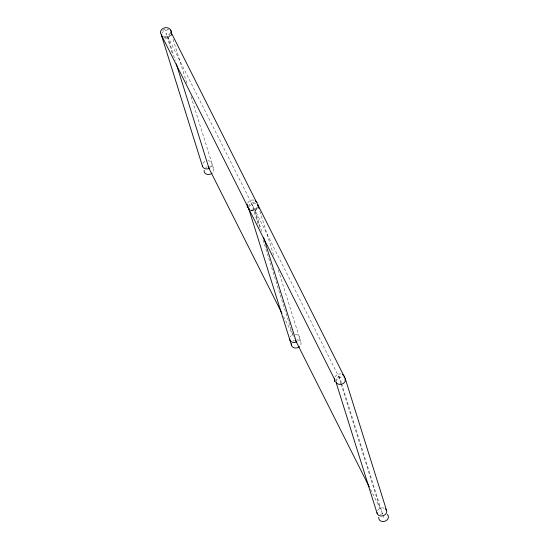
<?xml version="1.0" encoding="UTF-8"?>
<svg xmlns="http://www.w3.org/2000/svg" width="549" height="549" viewBox="0 0 549 549"><rect width="100%" height="100%" fill="white"/><g stroke="black" fill="none" stroke-linecap="round" stroke-linejoin="round"><path stroke-width="0.41" stroke-dasharray="2.75 2.06" d="M247.599 203.254C248.567 200.872 251.367 199.5 253.851 200.111M170.821 35.328L168.152 37.867L164.686 38.183M257.447 207.838L254.777 210.37L251.085 210.617M334.938 376.751L337.608 374.219L341.066 373.903M283.517 316.492L294.552 338.41M370.445 489.262L381.857 511.949M341.375 382.763L340.606 380.306L165.99 33.242L172.715 54.708M341.629 383.579L382.591 514.296M382.838 515.079L383.579 517.433M338.788 376.696L340.833 383.236M341.094 384.053L380.038 508.333M259.862 211.18L274.212 256.966M278.309 270.053L301.037 342.583M255.113 210.391L262.292 233.284M253.295 206.774L259.958 228.034M251.476 203.157L258.394 225.234M263.012 239.954L292.734 334.801A4.948 4.028 -17.4 0 0 290.249 336.914M173.065 39.281L186.9 83.434M191.004 96.521L213.733 169.051M167.809 36.858L175.241 60.568M295.238 334.293A4.948 4.028 -17.4 0 1 299.212 336.763A4.948 4.028 -17.4 0 1 297.805 341.135M257.131 208.922A4.948 4.028 -17.4 0 1 251.003 210.61M248.471 206.678A4.948 4.028 -17.4 0 1 256.301 203.26M170.293 34.745A4.948 4.028 -17.4 0 1 163.698 37.078M162.737 30.524A4.948 4.028 -17.4 0 1 167.507 29.207M168.282 29.406A4.948 4.028 -17.4 0 1 168.996 29.721M377.554 510.446A4.948 4.028 -17.4 0 1 384.863 508.429M335.837 381.624A4.948 4.028 -17.4 0 1 342.116 376.271M207.927 160.761A4.948 4.028 -17.4 0 1 211.907 163.231A4.948 4.028 -17.4 0 1 210.5 167.603M202.945 163.382A4.948 4.028 -17.4 0 1 205.422 161.269M257.316 207.028A4.948 2.848 -26.7 0 1 251.051 210.143M249.28 206.527A4.948 2.848 -26.7 0 1 256.211 203.501M340.668 383.353A4.948 2.848 -26.7 0 1 339.865 383.559M336.002 381.775A4.948 2.848 -26.7 0 1 342.851 376.937M170.334 32.906A4.948 2.848 -26.7 0 1 163.739 36.611M161.646 33.585A4.948 2.848 -26.7 0 1 168.9 29.969M209.649 166.244A4.948 4.028 -17.4 0 1 212.799 172.51M205.703 167.644A4.948 4.028 -17.4 0 1 207.145 166.752M380.32 514.708A4.948 4.028 -17.4 0 1 384.259 513.315M296.954 339.783A4.948 4.028 -17.4 0 1 300.104 346.042M293.015 341.176A4.948 4.028 -17.4 0 1 294.449 340.284"/><path stroke-width="0.82" d="M171.295 33.928L171.213 31.636M247.242 204.365L247.331 206.657M334.458 378.158L334.547 380.45M255.175 200.611L257.488 203.041M342.391 374.404L344.511 376.49M171.329 32.014C170.478 25.062 159.196 26.976 160.589 33.77M171.062 32.35L256.445 202.059M334.76 379.675L161.687 35.664A4.948 2.848 -26.7 0 1 161.385 34.711M208.332 167.047L281.987 313.438M295.643 340.586L369.292 486.97M334.43 380.073L334.897 381.548L334.78 381.171M247.215 206.28L247.681 207.755L247.558 207.378M345.376 378.988L386.626 510.632M336.091 382.447L377.088 513.267M258.064 205.456L259.094 208.73M263.575 237.374L296.371 342.027A4.948 4.028 -17.4 0 1 289.68 339.035M291.498 345.218L248.525 208.092A4.948 4.028 -17.4 0 0 250.289 210.294M170.863 30.531L170.979 30.916M171.013 32.741L171.782 35.198M176.263 63.842L209.059 168.495M202.471 166.196L161.221 34.56A4.948 4.028 -17.4 0 0 162.984 36.762M209.821 168.097A4.948 4.028 -17.4 0 1 202.375 165.503M258.167 206.156A4.948 4.028 -17.4 0 0 257.817 204.798A4.948 2.848 -26.7 0 1 257.838 205.854M249.342 209.567A4.948 2.848 -26.7 0 1 248.697 208.243M257.255 203.981A4.948 2.848 -26.7 0 1 257.605 204.352L344.909 377.89A4.948 2.848 -26.7 0 0 344.093 377.225M336.468 382.879A4.948 4.028 -17.4 0 0 342.809 383.737A4.948 4.028 -17.4 0 0 345.129 378.336A4.948 2.848 -26.7 0 1 344.95 379.97M336.304 382.728A4.948 2.848 -26.7 0 1 336.084 382.282M385.487 508.854A4.948 4.028 -17.4 0 1 383.676 515.559A4.948 4.028 -17.4 0 1 376.985 512.567M212.216 173.086A4.948 4.028 -17.4 0 1 206.664 174.205A4.948 4.028 -17.4 0 1 204.139 170.272M387.203 514.338A4.948 4.028 -17.4 0 1 384.993 521.207A4.948 4.028 -17.4 0 1 378.748 517.336M299.528 346.618A4.948 4.028 -17.4 0 1 293.976 347.737A4.948 4.028 -17.4 0 1 291.444 343.804"/></g></svg>
